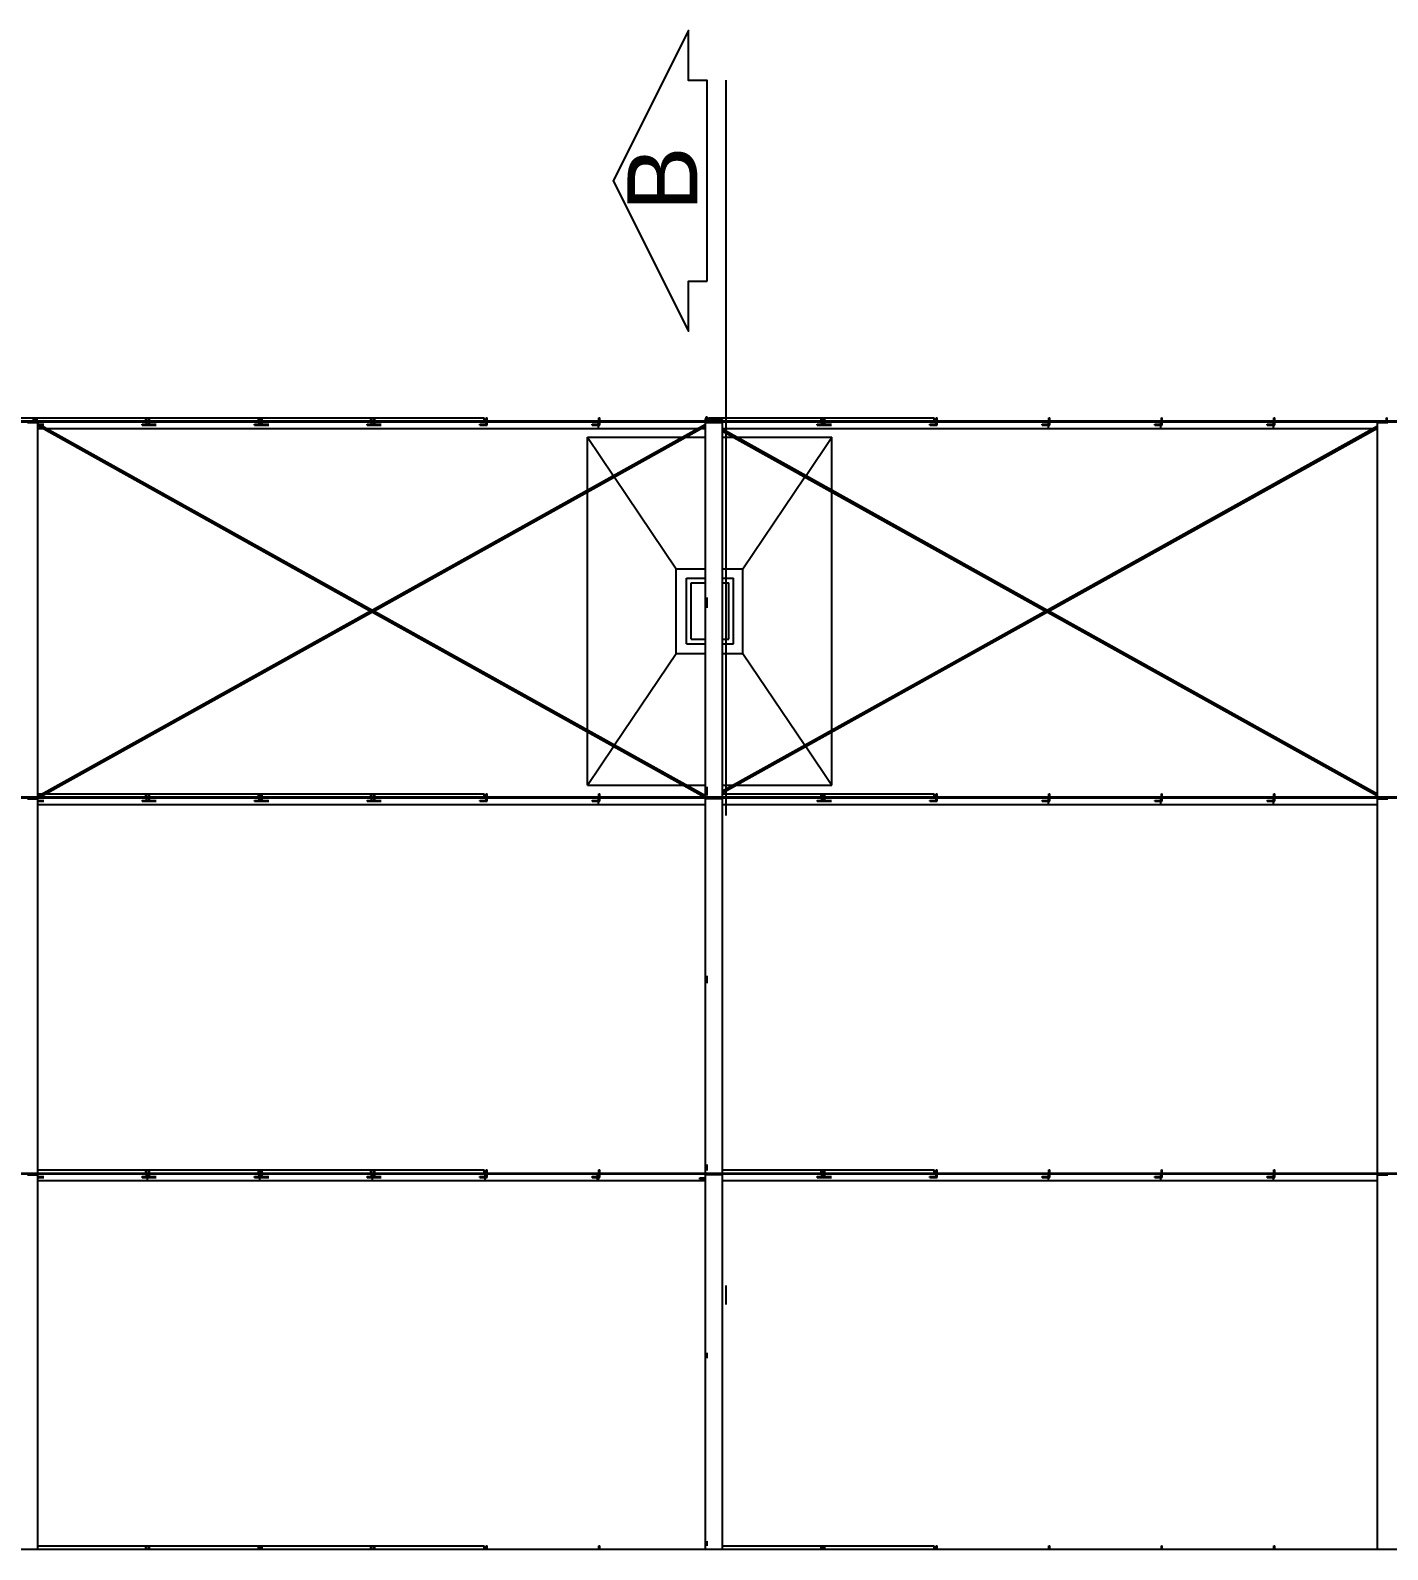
# Model space of a CAD drawing. Header units: inches. Extents: x -37 to 842, y -205 to 94.
# Drawn here: x 13.66 to 20.88, y -194.46 to -186.38 of the extents above; entities that cross this region are included whole.
import ezdxf

# ---------------------------------------------------------------- set-up
doc = ezdxf.new("R2010")
doc.units = ezdxf.units.IN
doc.header["$MEASUREMENT"] = 0
doc.linetypes.add('DIVIDE', pattern=[1.25, 0.5, -0.25, 0, -0.25, 0, -0.25])
for name, color, linetype in [('LCL-LINHACORTE', 171, 'DIVIDE'), ('LCL-TEXTO2', 171, 'Continuous'), ('Planta_coberta-VIS', 7, 'Continuous')]:
    doc.layers.add(name, color=color, linetype=linetype)
doc.styles.add('Arial', font='arial.ttf')

msp = doc.modelspace()

# ---------------------------------------------------------------- linework, layer by layer
at = {"layer": 'LCL-LINHACORTE', "ltscale": 10}
msp.add_line((17.3576, -203.2551), (17.3576, -186.6446), dxfattribs=at)
at = {"layer": 'LCL-LINHACORTE', "linetype": 'ByBlock'}
msp.add_lwpolyline([(17.2576, -187.7135), (17.2576, -186.6469), (17.1576, -186.6469), (17.1576, -186.3802), (16.7576, -187.1802), (17.1576, -187.9802), (17.1576, -187.7135), (17.2576, -187.7135)], dxfattribs=at)
at = {"layer": 'Planta_coberta-VIS'}
for p, q in [((10.0923, -188.4566), (13.6823, -188.4566)), ((10.0923, -188.4616), (13.6823, -188.4616)), ((13.0956, -188.4398), (13.6741, -188.4398)), ((13.642, -188.466), (13.697, -188.466)), ((13.6741, -188.4398), (13.6776, -188.4398)), ((13.6741, -188.4566), (13.6741, -188.4398)), ((13.6799, -188.4638), (13.6759, -188.466)), ((13.6799, -188.4638), (13.676, -188.466)), ((13.68, -188.4639), (13.6762, -188.466)), ((13.6801, -188.4641), (13.6766, -188.466)), ((13.6803, -188.4643), (13.6772, -188.466)), ((13.6776, -188.4398), (13.6889, -188.4398)), ((13.6776, -188.4566), (13.6776, -188.4398)), ((13.6776, -188.4651), (13.6776, -188.4616)), ((13.6805, -188.4646), (13.6779, -188.466)), ((13.6807, -188.4649), (13.6787, -188.466)), ((13.681, -188.4653), (13.6797, -188.466)), ((13.6799, -188.4638), (13.6799, -188.4638)), ((13.68, -188.4639), (13.6799, -188.4638)), ((13.6801, -188.4641), (13.68, -188.4639)), ((13.6803, -188.4643), (13.6801, -188.4641)), ((13.6805, -188.4646), (13.6803, -188.4643)), ((13.6807, -188.4649), (13.6805, -188.4646)), ((13.681, -188.4653), (13.6807, -188.4649)), ((13.6813, -188.4657), (13.6807, -188.466)), ((13.6813, -188.4657), (13.681, -188.4653)), ((13.6814, -188.466), (13.6813, -188.4657)), ((13.6823, -188.4616), (13.6823, -188.4566)), ((13.6823, -188.4616), (13.6823, -188.4566)), ((13.6823, -188.4566), (17.2723, -188.4566)), ((13.6823, -188.466), (13.6823, -188.4616)), ((13.6823, -188.466), (13.6823, -188.4616)), ((13.6823, -188.4616), (17.2723, -188.4616)), ((13.6833, -188.4657), (13.6831, -188.466)), ((13.6836, -188.4653), (13.6833, -188.4657)), ((13.6833, -188.4657), (13.6839, -188.466)), ((13.6838, -188.4649), (13.6836, -188.4653)), ((13.6836, -188.4653), (13.6849, -188.466)), ((13.6841, -188.4646), (13.6838, -188.4649)), ((13.6838, -188.4649), (13.6859, -188.466)), ((13.6843, -188.4643), (13.6841, -188.4646)), ((13.6841, -188.4646), (13.6867, -188.466)), ((13.6844, -188.4641), (13.6843, -188.4643)), ((13.6843, -188.4643), (13.6874, -188.466)), ((13.6846, -188.4639), (13.6844, -188.4641)), ((13.6844, -188.4641), (13.6879, -188.466)), ((13.6847, -188.4638), (13.6846, -188.4639)), ((13.6846, -188.4639), (13.6883, -188.466)), ((13.6847, -188.4638), (13.6847, -188.4638)), ((13.6847, -188.4638), (13.6886, -188.466)), ((13.6847, -188.4638), (13.6886, -188.466)), ((13.6889, -188.4566), (13.6889, -188.4398)), ((13.6889, -188.4398), (13.6939, -188.4398)), ((13.6889, -188.466), (13.6889, -188.4616)), ((13.6939, -188.4566), (13.6939, -188.4398)), ((13.6939, -188.4398), (14.2724, -188.4398)), ((13.6939, -188.466), (13.6939, -188.4616)), ((13.697, -190.4566), (13.697, -188.466)), ((13.697, -188.4707), (13.7044, -188.4748)), ((13.697, -188.4707), (13.7043, -188.4748)), ((13.697, -188.4708), (13.7041, -188.4748)), ((13.697, -188.4711), (13.7037, -188.4748)), ((13.697, -188.4714), (13.7031, -188.4748)), ((13.697, -188.4718), (13.7024, -188.4748)), ((13.697, -188.4722), (13.7016, -188.4748)), ((13.697, -188.4727), (13.7007, -188.4748)), ((13.697, -188.4733), (13.6996, -188.4748)), ((13.697, -188.4739), (13.6985, -188.4748)), ((13.697, -188.4746), (13.6973, -188.4748)), ((13.697, -188.4748), (13.7024, -188.4748)), ((13.697, -188.4798), (13.7024, -188.4798)), ((13.697, -188.48), (15.4698, -189.4677)), ((13.697, -188.4806), (15.469, -189.4678)), ((13.6976, -188.4798), (15.4708, -189.4676)), ((13.6987, -188.4798), (15.4718, -189.4676)), ((13.6999, -188.4798), (15.4729, -189.4675)), ((13.7012, -188.4798), (15.4741, -189.4675)), ((17.2481, -188.4806), (13.7012, -190.4566)), ((13.7024, -188.4748), (13.729, -188.4748)), ((13.7024, -188.4798), (13.7024, -188.4748)), ((13.7024, -188.4798), (13.729, -188.4798)), ((13.7025, -188.4798), (15.4753, -189.4675)), ((13.7038, -188.4798), (15.4766, -189.4675)), ((13.705, -188.4798), (17.2481, -190.4536)), ((13.7063, -188.4798), (15.4773, -189.4664)), ((13.7075, -188.4798), (15.4773, -189.4658)), ((13.7086, -188.4798), (15.4773, -189.4651)), ((13.7097, -188.4798), (15.4773, -189.4645)), ((13.7106, -188.4798), (15.4773, -189.464)), ((13.7114, -188.4798), (15.4773, -189.4636)), ((13.7121, -188.4798), (15.4773, -189.4632)), ((13.7127, -188.4798), (15.4773, -189.4629)), ((13.7131, -188.4798), (15.4773, -189.4626)), ((13.7133, -188.4798), (15.4773, -189.4625)), ((13.7134, -188.4798), (15.4773, -189.4625)), ((14.2522, -188.4798), (14.2522, -188.4748)), ((14.2522, -188.4748), (14.2806, -188.4748)), ((14.2522, -188.4798), (14.2806, -188.4798)), ((14.2724, -188.4398), (14.2759, -188.4398)), ((14.2724, -188.4566), (14.2724, -188.4398)), ((14.2759, -188.4398), (14.2872, -188.4398)), ((14.2759, -188.4566), (14.2759, -188.4398)), ((14.2759, -188.4748), (14.2759, -188.4616)), ((14.2806, -188.4748), (14.3007, -188.4748)), ((14.2806, -188.4798), (14.3007, -188.4798)), ((14.2872, -188.4566), (14.2872, -188.4398)), ((14.2872, -188.4398), (14.2922, -188.4398)), ((14.2872, -188.4748), (14.2872, -188.4616)), ((14.2922, -188.4566), (14.2922, -188.4398)), ((14.2922, -188.4398), (14.8707, -188.4398)), ((14.2922, -188.4748), (14.2922, -188.4616)), ((14.3007, -188.4748), (14.3273, -188.4748)), ((14.3007, -188.4798), (14.3007, -188.4748)), ((14.3007, -188.4798), (14.3273, -188.4798)), ((14.8506, -188.4798), (14.8506, -188.4748)), ((14.8506, -188.4748), (14.879, -188.4748)), ((14.8506, -188.4798), (14.879, -188.4798)), ((14.8707, -188.4398), (14.8743, -188.4398)), ((14.8707, -188.4566), (14.8707, -188.4398)), ((14.8743, -188.4398), (14.8856, -188.4398)), ((14.8743, -188.4566), (14.8743, -188.4398)), ((14.8743, -188.4748), (14.8743, -188.4616)), ((14.879, -188.4748), (14.8991, -188.4748)), ((14.879, -188.4798), (14.8991, -188.4798)), ((14.8856, -188.4566), (14.8856, -188.4398)), ((14.8856, -188.4398), (14.8906, -188.4398)), ((14.8856, -188.4748), (14.8856, -188.4616)), ((14.8906, -188.4566), (14.8906, -188.4398)), ((14.8906, -188.4398), (15.4691, -188.4398)), ((14.8906, -188.4748), (14.8906, -188.4616)), ((14.8991, -188.4748), (14.9256, -188.4748)), ((14.8991, -188.4798), (14.8991, -188.4748)), ((14.8991, -188.4798), (14.9256, -188.4798)), ((15.4489, -188.4798), (15.4489, -188.4748)), ((15.4489, -188.4748), (15.4773, -188.4748)), ((15.4489, -188.4798), (15.4773, -188.4798)), ((15.4691, -188.4398), (15.4726, -188.4398)), ((15.4691, -188.4566), (15.4691, -188.4398)), ((15.4726, -188.4398), (15.4839, -188.4398)), ((15.4726, -188.4566), (15.4726, -188.4398)), ((15.4726, -188.4748), (15.4726, -188.4616)), ((15.4773, -188.4748), (15.4974, -188.4748)), ((17.2481, -188.476), (15.4773, -189.4625)), ((17.2481, -188.476), (15.4773, -189.4625)), ((17.2481, -188.4761), (15.4773, -189.4626)), ((17.2481, -188.4764), (15.4773, -189.4629)), ((17.2481, -188.4767), (15.4773, -189.4632)), ((17.2481, -188.477), (15.4773, -189.4636)), ((17.2481, -188.4775), (15.4773, -189.464)), ((17.2481, -188.478), (15.4773, -189.4645)), ((17.2481, -188.4786), (15.4773, -189.4651)), ((17.2481, -188.4792), (15.4773, -189.4658)), ((15.4773, -188.4798), (15.4974, -188.4798)), ((17.2481, -188.4799), (15.4773, -189.4664)), ((15.4839, -188.4566), (15.4839, -188.4398)), ((15.4839, -188.4398), (15.4889, -188.4398)), ((15.4839, -188.4748), (15.4839, -188.4616)), ((15.4889, -188.4566), (15.4889, -188.4398)), ((15.4889, -188.4398), (16.0709, -188.4398)), ((15.4889, -188.4748), (15.4889, -188.4616)), ((15.4974, -188.4748), (15.524, -188.4748)), ((15.4974, -188.4798), (15.4974, -188.4748)), ((15.4974, -188.4798), (15.524, -188.4798)), ((16.0472, -188.4798), (16.0472, -188.4748)), ((16.0472, -188.4748), (16.0822, -188.4748)), ((16.0472, -188.4798), (16.0872, -188.4798)), ((16.0709, -188.4566), (16.0709, -188.4398)), ((16.0822, -188.4566), (16.0822, -188.4398)), ((16.0822, -188.4398), (16.0872, -188.4398)), ((16.0822, -188.4748), (16.0822, -188.4616)), ((16.0872, -188.4566), (16.0872, -188.4398)), ((16.0872, -188.4798), (16.0872, -188.4616)), ((16.6456, -188.4798), (16.6456, -188.4748)), ((16.6456, -188.4748), (16.6806, -188.4748)), ((16.6456, -188.4798), (16.6856, -188.4798)), ((16.6786, -188.4748), (16.6786, -188.4616)), ((16.6786, -188.4966), (16.6786, -188.4798)), ((16.6806, -188.4566), (16.6806, -188.4398)), ((16.6806, -188.4398), (16.6856, -188.4398)), ((16.6806, -188.4748), (16.6806, -188.4616)), ((16.6856, -188.4566), (16.6856, -188.4398)), ((16.6856, -188.4798), (16.6856, -188.4616)), ((17.2481, -188.4566), (17.2481, -188.444)), ((17.2481, -188.444), (17.3381, -188.444)), ((17.2481, -188.4646), (17.2481, -188.4616)), ((17.2481, -190.4566), (17.2481, -188.4646)), ((17.2481, -188.4646), (17.3381, -188.4646)), ((17.2518, -188.4355), (17.2578, -188.4355)), ((17.2518, -188.444), (17.2518, -188.4355)), ((17.2541, -188.45), (17.3381, -188.45)), ((17.2541, -188.4566), (17.2541, -188.45)), ((17.2541, -188.4646), (17.2541, -188.4616)), ((17.2578, -188.444), (17.2578, -188.4355)), ((17.2578, -188.4566), (17.2578, -188.45)), ((17.2641, -188.4398), (17.2676, -188.4398)), ((17.2641, -188.444), (17.2641, -188.4398)), ((17.2641, -188.4566), (17.2641, -188.45)), ((17.2676, -188.4398), (17.8624, -188.4398)), ((17.2676, -188.444), (17.2676, -188.4398)), ((17.2676, -188.4566), (17.2676, -188.45)), ((17.2676, -188.4646), (17.2676, -188.4616)), ((17.2699, -188.4638), (17.2685, -188.4646)), ((17.2699, -188.4638), (17.2685, -188.4646)), ((17.27, -188.4639), (17.2688, -188.4646)), ((17.2701, -188.4641), (17.2692, -188.4646)), ((17.2703, -188.4643), (17.2697, -188.4646)), ((17.2699, -188.4638), (17.2699, -188.4638)), ((17.27, -188.4639), (17.2699, -188.4638)), ((17.2701, -188.4641), (17.27, -188.4639)), ((17.2703, -188.4643), (17.2701, -188.4641)), ((17.2705, -188.4646), (17.2703, -188.4643)), ((17.2705, -188.4646), (17.2704, -188.4646)), ((17.2705, -188.4646), (17.2705, -188.4646)), ((17.2723, -188.4616), (17.2723, -188.4566)), ((17.2723, -188.4566), (28.0423, -188.4566)), ((17.2723, -188.4616), (17.2723, -188.4566)), ((17.2723, -188.4646), (17.2723, -188.4616)), ((17.2723, -188.4616), (28.0423, -188.4616)), ((17.2723, -188.4646), (17.2723, -188.4616)), ((17.2741, -188.4646), (17.274, -188.4646)), ((17.2743, -188.4643), (17.2741, -188.4646)), ((17.2741, -188.4646), (17.2742, -188.4646)), ((17.2744, -188.4641), (17.2743, -188.4643)), ((17.2743, -188.4643), (17.2748, -188.4646)), ((17.2746, -188.4639), (17.2744, -188.4641)), ((17.2744, -188.4641), (17.2754, -188.4646)), ((17.2747, -188.4638), (17.2746, -188.4639)), ((17.2746, -188.4639), (17.2758, -188.4646)), ((17.2747, -188.4638), (17.2747, -188.4638)), ((17.2747, -188.4638), (17.2761, -188.4646)), ((17.2747, -188.4638), (17.276, -188.4646)), ((17.277, -188.4646), (17.277, -188.4616)), ((17.3381, -188.45), (17.3381, -188.444)), ((17.3381, -190.4566), (17.3381, -188.4646)), ((17.8422, -188.4798), (17.8422, -188.4748)), ((17.8422, -188.4748), (17.8706, -188.4748)), ((17.8422, -188.4798), (17.8706, -188.4798)), ((17.8624, -188.4398), (17.8659, -188.4398)), ((17.8624, -188.4566), (17.8624, -188.4398)), ((17.8659, -188.4398), (17.8772, -188.4398)), ((17.8659, -188.4566), (17.8659, -188.4398)), ((17.8659, -188.4748), (17.8659, -188.4616)), ((17.8706, -188.4748), (17.8907, -188.4748)), ((17.8706, -188.4798), (17.8907, -188.4798)), ((17.8772, -188.4566), (17.8772, -188.4398)), ((17.8772, -188.4398), (17.8822, -188.4398)), ((17.8772, -188.4748), (17.8772, -188.4616)), ((17.8822, -188.4566), (17.8822, -188.4398)), ((17.8822, -188.4398), (18.4643, -188.4398)), ((17.8822, -188.4748), (17.8822, -188.4616)), ((17.8907, -188.4748), (17.9173, -188.4748)), ((17.8907, -188.4798), (17.8907, -188.4748)), ((17.8907, -188.4798), (17.9173, -188.4798)), ((18.4406, -188.4798), (18.4406, -188.4748)), ((18.4406, -188.4748), (18.4756, -188.4748)), ((18.4406, -188.4798), (18.4806, -188.4798)), ((18.4643, -188.4566), (18.4643, -188.4398)), ((18.4756, -188.4566), (18.4756, -188.4398)), ((18.4756, -188.4398), (18.4806, -188.4398)), ((18.4756, -188.4748), (18.4756, -188.4616)), ((18.4806, -188.4566), (18.4806, -188.4398)), ((18.4806, -188.4798), (18.4806, -188.4616)), ((19.0389, -188.4798), (19.0389, -188.4748)), ((19.0389, -188.4748), (19.0739, -188.4748)), ((19.0389, -188.4798), (19.0789, -188.4798)), ((19.072, -188.4748), (19.072, -188.4616)), ((19.072, -188.4966), (19.072, -188.4798)), ((19.0739, -188.4566), (19.0739, -188.4398)), ((19.0739, -188.4398), (19.0789, -188.4398)), ((19.0739, -188.4748), (19.0739, -188.4616)), ((19.0789, -188.4566), (19.0789, -188.4398)), ((19.0789, -188.4798), (19.0789, -188.4616)), ((19.6372, -188.4798), (19.6372, -188.4748)), ((19.6372, -188.4748), (19.6722, -188.4748)), ((19.6372, -188.4798), (19.6772, -188.4798)), ((19.6703, -188.4748), (19.6703, -188.4616)), ((19.6703, -188.4966), (19.6703, -188.4798)), ((19.6722, -188.4566), (19.6722, -188.4398)), ((19.6722, -188.4398), (19.6772, -188.4398)), ((19.6722, -188.4748), (19.6722, -188.4616)), ((19.6772, -188.4566), (19.6772, -188.4398)), ((19.6772, -188.4798), (19.6772, -188.4616)), ((20.2356, -188.4798), (20.2356, -188.4748)), ((20.2356, -188.4748), (20.2706, -188.4748)), ((20.2356, -188.4798), (20.2756, -188.4798)), ((20.2686, -188.4748), (20.2686, -188.4616)), ((20.2686, -188.4966), (20.2686, -188.4798)), ((20.2706, -188.4566), (20.2706, -188.4398)), ((20.2706, -188.4398), (20.2756, -188.4398)), ((20.2706, -188.4748), (20.2706, -188.4616)), ((20.2756, -188.4566), (20.2756, -188.4398)), ((20.2756, -188.4798), (20.2756, -188.4616)), ((20.822, -190.4566), (20.822, -188.466)), ((20.822, -188.466), (20.877, -188.466)), ((20.8599, -188.4638), (20.8559, -188.466)), ((20.8599, -188.4638), (20.856, -188.466)), ((20.86, -188.4639), (20.8562, -188.466)), ((20.8601, -188.4641), (20.8566, -188.466)), ((20.8603, -188.4643), (20.8572, -188.466)), ((20.8605, -188.4646), (20.8579, -188.466)), ((20.8607, -188.4649), (20.8587, -188.466)), ((20.861, -188.4653), (20.8597, -188.466)), ((20.8599, -188.4638), (20.8599, -188.4638)), ((20.86, -188.4639), (20.8599, -188.4638)), ((20.8601, -188.4641), (20.86, -188.4639)), ((20.8603, -188.4643), (20.8601, -188.4641)), ((20.8605, -188.4646), (20.8603, -188.4643)), ((20.8607, -188.4649), (20.8605, -188.4646)), ((20.861, -188.4653), (20.8607, -188.4649)), ((20.8613, -188.4657), (20.8607, -188.466)), ((20.8613, -188.4657), (20.861, -188.4653)), ((20.8614, -188.466), (20.8613, -188.4657)), ((20.8633, -188.4657), (20.8631, -188.466)), ((20.8636, -188.4653), (20.8633, -188.4657)), ((20.8633, -188.4657), (20.8639, -188.466)), ((20.8638, -188.4649), (20.8636, -188.4653)), ((20.8636, -188.4653), (20.8649, -188.466)), ((20.8641, -188.4646), (20.8638, -188.4649)), ((20.8638, -188.4649), (20.8659, -188.466)), ((20.8643, -188.4643), (20.8641, -188.4646)), ((20.8641, -188.4646), (20.8667, -188.466)), ((20.8644, -188.4641), (20.8643, -188.4643)), ((20.8643, -188.4643), (20.8674, -188.466)), ((20.8646, -188.4639), (20.8644, -188.4641)), ((20.8644, -188.4641), (20.8679, -188.466)), ((20.8647, -188.4638), (20.8646, -188.4639)), ((20.8646, -188.4639), (20.8683, -188.466)), ((20.8647, -188.4638), (20.8647, -188.4638)), ((20.8647, -188.4638), (20.8686, -188.466)), ((20.8647, -188.4638), (20.8686, -188.466)), ((20.867, -188.4651), (20.867, -188.4616)), ((20.8689, -188.4566), (20.8689, -188.4398)), ((20.8689, -188.4398), (20.8739, -188.4398)), ((20.8689, -188.466), (20.8689, -188.4616)), ((20.8739, -188.4566), (20.8739, -188.4398)), ((20.8739, -188.466), (20.8739, -188.4616)), ((13.697, -188.481), (15.4683, -189.4678)), ((13.697, -188.4814), (15.4678, -189.4679)), ((13.697, -188.4817), (15.4674, -189.468)), ((13.697, -188.4819), (15.4672, -189.4681)), ((13.697, -188.4821), (15.467, -189.4682)), ((13.697, -188.4821), (15.4671, -189.4682)), ((13.697, -188.4966), (13.723, -188.4966)), ((13.7435, -188.4966), (16.6767, -188.4966)), ((17.2481, -188.4813), (15.4779, -189.4675)), ((17.2481, -188.482), (15.4792, -189.4675)), ((17.2481, -188.4827), (15.4805, -189.4675)), ((17.2481, -188.4834), (15.4817, -189.4675)), ((17.2481, -188.4841), (15.4828, -189.4676)), ((17.2481, -188.4847), (15.4838, -189.4676)), ((17.2481, -188.4853), (15.4847, -189.4677)), ((17.2481, -188.4858), (15.4856, -189.4678)), ((17.2481, -188.4863), (15.4862, -189.4678)), ((17.2481, -188.4867), (15.4868, -189.4679)), ((17.2481, -188.487), (15.4872, -189.468)), ((17.2481, -188.4872), (15.4874, -189.4681)), ((17.2481, -188.4874), (15.4875, -189.4682)), ((17.2481, -188.4874), (15.4876, -189.4682)), ((16.6201, -188.8258), (16.6201, -188.5432)), ((16.6201, -188.5432), (16.7588, -188.7485)), ((16.6201, -188.5432), (17.1274, -188.5432)), ((16.6201, -188.8258), (16.6201, -188.5432)), ((16.6201, -188.5432), (17.1274, -188.5432)), ((16.6767, -188.4966), (16.6786, -188.4966)), ((16.6786, -188.4966), (16.6806, -188.4966)), ((16.6806, -188.4966), (17.211, -188.4966)), ((17.1479, -188.5432), (17.2481, -188.5432)), ((17.1479, -188.5432), (17.2481, -188.5432)), ((17.2316, -188.4966), (17.2481, -188.4966)), ((20.822, -188.4896), (17.3381, -190.4305)), ((17.3381, -188.4966), (19.07, -188.4966)), ((17.3381, -188.4991), (19.0673, -189.4625)), ((17.3381, -188.4992), (19.0673, -189.4625)), ((17.3381, -188.4993), (19.0673, -189.4626)), ((17.3381, -188.4995), (19.0673, -189.4629)), ((17.3381, -188.4998), (19.0673, -189.4632)), ((17.3381, -188.5002), (19.0673, -189.4636)), ((17.3381, -188.5007), (19.0673, -189.464)), ((17.3381, -188.5012), (19.0673, -189.4645)), ((17.3381, -188.5018), (19.0673, -189.4651)), ((17.3381, -188.5024), (19.0673, -189.4658)), ((17.3381, -188.5031), (19.0673, -189.4664)), ((17.3381, -188.5038), (20.822, -190.4447)), ((17.3381, -188.5045), (19.0666, -189.4675)), ((17.3381, -188.5052), (19.0653, -189.4675)), ((17.3381, -188.5059), (19.0641, -189.4675)), ((17.3381, -188.5066), (19.0629, -189.4675)), ((17.3381, -188.5073), (19.0618, -189.4676)), ((17.3381, -188.5079), (19.0608, -189.4676)), ((17.3381, -188.5085), (19.0598, -189.4677)), ((17.3381, -188.509), (19.059, -189.4678)), ((17.3381, -188.5095), (19.0583, -189.4678)), ((17.3381, -188.5099), (19.0578, -189.4679)), ((17.3381, -188.5102), (19.0574, -189.468)), ((17.3381, -188.5104), (19.0572, -189.4681)), ((17.3381, -188.5105), (19.0571, -189.4682)), ((17.3381, -188.5106), (19.057, -189.4682)), ((17.3381, -188.5432), (17.3966, -188.5432)), ((17.3381, -188.5432), (17.3966, -188.5432)), ((17.4172, -188.5432), (17.9201, -188.5432)), ((17.4172, -188.5432), (17.9201, -188.5432)), ((17.7826, -188.7468), (17.9201, -188.5432)), ((17.9201, -188.8234), (17.9201, -188.5432)), ((17.9201, -188.8234), (17.9201, -188.5432)), ((20.822, -188.4849), (19.0673, -189.4625)), ((20.822, -188.485), (19.0673, -189.4625)), ((20.822, -188.4851), (19.0673, -189.4626)), ((20.822, -188.4853), (19.0673, -189.4629)), ((20.822, -188.4856), (19.0673, -189.4632)), ((20.822, -188.486), (19.0673, -189.4636)), ((20.822, -188.4865), (19.0673, -189.464)), ((20.822, -188.487), (19.0673, -189.4645)), ((20.822, -188.4876), (19.0673, -189.4651)), ((20.822, -188.4882), (19.0673, -189.4658)), ((20.822, -188.4889), (19.0673, -189.4664)), ((20.822, -188.4903), (19.0679, -189.4675)), ((20.822, -188.491), (19.0692, -189.4675)), ((19.07, -188.4966), (19.072, -188.4966)), ((20.822, -188.4917), (19.0705, -189.4675)), ((20.822, -188.4924), (19.0717, -189.4675)), ((19.072, -188.4966), (19.0739, -188.4966)), ((20.822, -188.4931), (19.0728, -189.4676)), ((20.822, -188.4937), (19.0738, -189.4676)), ((19.0739, -188.4966), (19.6684, -188.4966)), ((20.822, -188.4943), (19.0747, -189.4677)), ((20.822, -188.4948), (19.0756, -189.4678)), ((20.822, -188.4953), (19.0762, -189.4678)), ((20.822, -188.4957), (19.0768, -189.4679)), ((20.822, -188.496), (19.0772, -189.468)), ((20.822, -188.4962), (19.0774, -189.4681)), ((20.822, -188.4963), (19.0775, -189.4682)), ((20.822, -188.4964), (19.0776, -189.4682)), ((19.6684, -188.4966), (19.6703, -188.4966)), ((19.6703, -188.4966), (19.6722, -188.4966)), ((19.6722, -188.4966), (20.2667, -188.4966)), ((20.2667, -188.4966), (20.2686, -188.4966)), ((20.2686, -188.4966), (20.2706, -188.4966)), ((20.2706, -188.4966), (20.801, -188.4966)), ((20.8216, -188.4966), (20.822, -188.4966)), ((16.7644, -188.7568), (17.0929, -189.2432)), ((17.4473, -189.2432), (17.777, -188.7551)), ((16.6201, -190.0991), (16.6201, -188.8372)), ((16.6201, -190.0991), (16.6201, -188.8372)), ((17.9201, -190.1016), (17.9201, -188.8348)), ((17.9201, -190.1016), (17.9201, -188.8348)), ((17.0929, -189.6932), (17.0929, -189.2432)), ((17.0929, -189.2432), (17.2481, -189.2432)), ((17.3381, -189.2432), (17.4473, -189.2432)), ((17.4473, -189.6932), (17.4473, -189.2432)), ((17.1473, -189.6432), (17.1473, -189.2932)), ((17.1473, -189.2932), (17.2481, -189.2932)), ((17.1723, -189.6182), (17.1723, -189.3182)), ((17.1723, -189.3182), (17.2481, -189.3182)), ((17.3381, -189.2932), (17.3973, -189.2932)), ((17.3381, -189.3182), (17.3723, -189.3182)), ((17.3723, -189.6182), (17.3723, -189.3182)), ((17.3973, -189.6432), (17.3973, -189.2932)), ((17.2518, -189.4355), (17.2518, -189.3954)), ((17.2518, -189.4355), (17.2578, -189.4355)), ((17.2518, -189.4517), (17.2518, -189.4355)), ((17.2578, -189.4355), (17.2578, -189.3954)), ((17.2578, -189.4517), (17.2578, -189.4355)), ((15.4708, -189.4676), (13.697, -190.4558)), ((15.4719, -189.4676), (13.697, -190.4564)), ((15.4699, -189.4677), (13.697, -190.4554)), ((15.4684, -189.4678), (13.697, -190.4547)), ((15.4691, -189.4678), (13.697, -190.455)), ((15.4678, -189.4679), (13.697, -190.4545)), ((15.4674, -189.468), (13.697, -190.4543)), ((15.4672, -189.4681), (13.697, -190.4543)), ((15.473, -189.4675), (13.6976, -190.4566)), ((15.4742, -189.4675), (13.6987, -190.4566)), ((15.4754, -189.4675), (13.6999, -190.4566)), ((15.4773, -189.4678), (13.7025, -190.4566)), ((15.4773, -189.4686), (13.7038, -190.4566)), ((15.4773, -189.4693), (13.705, -190.4566)), ((15.4773, -189.47), (13.7063, -190.4566)), ((15.4773, -189.4706), (13.7075, -190.4566)), ((15.4773, -189.4713), (13.7086, -190.4566)), ((15.4773, -189.4718), (13.7097, -190.4566)), ((15.4773, -189.4724), (13.7106, -190.4566)), ((15.4773, -189.4728), (13.7114, -190.4566)), ((15.4773, -189.4732), (13.7121, -190.4566)), ((15.4773, -189.4735), (13.7127, -190.4566)), ((15.4773, -189.4737), (13.7131, -190.4566)), ((15.4773, -189.4739), (13.7133, -190.4566)), ((15.4773, -189.4739), (13.7134, -190.4566)), ((15.4773, -189.4678), (17.2481, -190.4544)), ((15.4773, -189.4686), (17.2481, -190.4551)), ((15.4773, -189.4693), (17.2481, -190.4558)), ((15.4773, -189.47), (17.2481, -190.4565)), ((15.4773, -189.4706), (17.2471, -190.4566)), ((15.4773, -189.4713), (17.246, -190.4566)), ((15.4773, -189.4718), (17.2449, -190.4566)), ((15.4773, -189.4724), (17.244, -190.4566)), ((15.4773, -189.4728), (17.2432, -190.4566)), ((15.4773, -189.4732), (17.2425, -190.4566)), ((15.4773, -189.4735), (17.2419, -190.4566)), ((15.4773, -189.4737), (17.2415, -190.4566)), ((15.4773, -189.4739), (17.2412, -190.4566)), ((15.4773, -189.4739), (17.2413, -190.4566)), ((15.4791, -189.4675), (17.2481, -190.4529)), ((15.4804, -189.4675), (17.2481, -190.4523)), ((15.4816, -189.4675), (17.2481, -190.4516)), ((15.4827, -189.4676), (17.2481, -190.4511)), ((15.4837, -189.4676), (17.2481, -190.4505)), ((15.4847, -189.4677), (17.2481, -190.4501)), ((15.4855, -189.4678), (17.2481, -190.4497)), ((15.4862, -189.4678), (17.2481, -190.4494)), ((15.4867, -189.4679), (17.2481, -190.4492)), ((15.4871, -189.468), (17.2481, -190.449)), ((15.4874, -189.4681), (17.2481, -190.449)), ((19.063, -189.4675), (17.3381, -190.4285)), ((19.0642, -189.4675), (17.3381, -190.4291)), ((19.0654, -189.4675), (17.3381, -190.4298)), ((19.0608, -189.4676), (17.3381, -190.4274)), ((19.0619, -189.4676), (17.3381, -190.4279)), ((19.0599, -189.4677), (17.3381, -190.4269)), ((19.0584, -189.4678), (17.3381, -190.4262)), ((19.0591, -189.4678), (17.3381, -190.4265)), ((19.0673, -189.4678), (17.3381, -190.4312)), ((19.0578, -189.4679), (17.3381, -190.426)), ((19.0574, -189.468), (17.3381, -190.4259)), ((19.0572, -189.4681), (17.3381, -190.4258)), ((19.0673, -189.4686), (17.3381, -190.4319)), ((19.0673, -189.4693), (17.3381, -190.4326)), ((19.0673, -189.47), (17.3381, -190.4333)), ((19.0673, -189.4706), (17.3381, -190.434)), ((19.0673, -189.4713), (17.3381, -190.4346)), ((19.0673, -189.4718), (17.3381, -190.4352)), ((19.0673, -189.4724), (17.3381, -190.4357)), ((19.0673, -189.4728), (17.3381, -190.4362)), ((19.0673, -189.4732), (17.3381, -190.4366)), ((19.0673, -189.4735), (17.3381, -190.4369)), ((19.0673, -189.4737), (17.3381, -190.4371)), ((19.0673, -189.4739), (17.3381, -190.4373)), ((19.0673, -189.4739), (17.3381, -190.4372)), ((19.0673, -189.4678), (20.822, -190.4454)), ((19.0673, -189.4686), (20.822, -190.4461)), ((19.0673, -189.4693), (20.822, -190.4468)), ((19.0673, -189.47), (20.822, -190.4475)), ((19.0673, -189.4706), (20.822, -190.4482)), ((19.0673, -189.4713), (20.822, -190.4488)), ((19.0673, -189.4718), (20.822, -190.4494)), ((19.0673, -189.4724), (20.822, -190.4499)), ((19.0673, -189.4728), (20.822, -190.4504)), ((19.0673, -189.4732), (20.822, -190.4508)), ((19.0673, -189.4735), (20.822, -190.4511)), ((19.0673, -189.4737), (20.822, -190.4513)), ((19.0673, -189.4739), (20.822, -190.4515)), ((19.0673, -189.4739), (20.822, -190.4514)), ((19.0691, -189.4675), (20.822, -190.444)), ((19.0704, -189.4675), (20.822, -190.4433)), ((19.0716, -189.4675), (20.822, -190.4427)), ((19.0727, -189.4676), (20.822, -190.4421)), ((19.0737, -189.4676), (20.822, -190.4416)), ((19.0747, -189.4677), (20.822, -190.4411)), ((19.0755, -189.4678), (20.822, -190.4407)), ((19.0762, -189.4678), (20.822, -190.4404)), ((19.0767, -189.4679), (20.822, -190.4402)), ((19.0771, -189.468), (20.822, -190.4401)), ((19.0774, -189.4681), (20.822, -190.44)), ((17.1473, -189.6432), (17.2481, -189.6432)), ((17.1723, -189.6182), (17.2481, -189.6182)), ((17.3381, -189.6182), (17.3723, -189.6182)), ((17.3381, -189.6432), (17.3973, -189.6432)), ((16.7644, -190.1795), (17.0929, -189.6932)), ((17.0929, -189.6932), (17.2481, -189.6932)), ((17.3381, -189.6932), (17.4473, -189.6932)), ((17.4473, -189.6932), (17.777, -190.1813)), ((16.6201, -190.3932), (16.6201, -190.1106)), ((16.6201, -190.3932), (16.6201, -190.1106)), ((17.9201, -190.3932), (17.9201, -190.113)), ((17.9201, -190.3932), (17.9201, -190.113)), ((16.6201, -190.3932), (16.7588, -190.1879)), ((17.7826, -190.1896), (17.9201, -190.3932)), ((16.6201, -190.3932), (17.1274, -190.3932)), ((16.6201, -190.3932), (17.1274, -190.3932)), ((17.1479, -190.3932), (17.2481, -190.3932)), ((17.1479, -190.3932), (17.2481, -190.3932)), ((17.2518, -190.4317), (17.2518, -190.4031)), ((17.2578, -190.4317), (17.2578, -190.4031)), ((17.3381, -190.3932), (17.3966, -190.3932)), ((17.3381, -190.3932), (17.3966, -190.3932)), ((17.4172, -190.3932), (17.9201, -190.3932)), ((17.4172, -190.3932), (17.9201, -190.3932)), ((10.0923, -190.4566), (13.6823, -190.4566)), ((10.0923, -190.4616), (13.6823, -190.4616)), ((13.642, -190.466), (13.697, -190.466)), ((13.642, -190.466), (13.697, -190.466)), ((13.6823, -190.4616), (13.6823, -190.4566)), ((13.6823, -190.4616), (13.6823, -190.4566)), ((13.6823, -190.4566), (17.2723, -190.4566)), ((13.6823, -190.4616), (17.2723, -190.4616)), ((13.697, -190.4398), (13.723, -190.4398)), ((13.697, -190.466), (13.697, -190.4616)), ((13.7044, -190.4616), (13.697, -190.4657)), ((13.6973, -190.4616), (13.697, -190.4618)), ((13.6985, -190.4616), (13.697, -190.4624)), ((13.6996, -190.4616), (13.697, -190.4631)), ((13.7007, -190.4616), (13.697, -190.4637)), ((13.7016, -190.4616), (13.697, -190.4642)), ((13.7024, -190.4616), (13.697, -190.4646)), ((13.7031, -190.4616), (13.697, -190.465)), ((13.7037, -190.4616), (13.697, -190.4653)), ((13.7041, -190.4616), (13.697, -190.4655)), ((13.7043, -190.4616), (13.697, -190.4657)), ((13.697, -192.4566), (13.697, -190.466)), ((13.697, -190.4748), (13.7024, -190.4748)), ((13.697, -190.4798), (13.7024, -190.4798)), ((13.697, -190.4966), (16.6767, -190.4966)), ((13.7024, -190.4748), (13.729, -190.4748)), ((13.7024, -190.4798), (13.7024, -190.4748)), ((13.7024, -190.4798), (13.729, -190.4798)), ((13.7435, -190.4398), (14.2724, -190.4398)), ((14.2522, -190.4798), (14.2522, -190.4748)), ((14.2522, -190.4748), (14.2806, -190.4748)), ((14.2522, -190.4798), (14.2806, -190.4798)), ((14.2724, -190.4398), (14.2759, -190.4398)), ((14.2724, -190.4566), (14.2724, -190.4398)), ((14.2759, -190.4398), (14.2872, -190.4398)), ((14.2759, -190.4566), (14.2759, -190.4398)), ((14.2759, -190.4748), (14.2759, -190.4616)), ((14.2806, -190.4748), (14.3007, -190.4748)), ((14.2806, -190.4798), (14.3007, -190.4798)), ((14.2872, -190.4566), (14.2872, -190.4398)), ((14.2872, -190.4398), (14.2922, -190.4398)), ((14.2872, -190.4748), (14.2872, -190.4616)), ((14.2922, -190.4398), (14.8707, -190.4398)), ((14.2922, -190.4566), (14.2922, -190.4398)), ((14.2922, -190.4748), (14.2922, -190.4616)), ((14.3007, -190.4748), (14.3273, -190.4748)), ((14.3007, -190.4798), (14.3007, -190.4748)), ((14.3007, -190.4798), (14.3273, -190.4798)), ((14.8506, -190.4798), (14.8506, -190.4748)), ((14.8506, -190.4748), (14.879, -190.4748)), ((14.8506, -190.4798), (14.879, -190.4798)), ((14.8707, -190.4398), (14.8743, -190.4398)), ((14.8707, -190.4566), (14.8707, -190.4398)), ((14.8743, -190.4398), (14.8856, -190.4398)), ((14.8743, -190.4566), (14.8743, -190.4398)), ((14.8743, -190.4748), (14.8743, -190.4616)), ((14.879, -190.4748), (14.8991, -190.4748)), ((14.879, -190.4798), (14.8991, -190.4798)), ((14.8856, -190.4566), (14.8856, -190.4398)), ((14.8856, -190.4398), (14.8906, -190.4398)), ((14.8856, -190.4748), (14.8856, -190.4616)), ((14.8906, -190.4398), (15.4691, -190.4398)), ((14.8906, -190.4566), (14.8906, -190.4398)), ((14.8906, -190.4748), (14.8906, -190.4616)), ((14.8991, -190.4748), (14.9256, -190.4748)), ((14.8991, -190.4798), (14.8991, -190.4748)), ((14.8991, -190.4798), (14.9256, -190.4798)), ((15.4489, -190.4798), (15.4489, -190.4748)), ((15.4489, -190.4748), (15.4773, -190.4748)), ((15.4489, -190.4798), (15.4773, -190.4798)), ((15.4691, -190.4398), (15.4726, -190.4398)), ((15.4691, -190.4566), (15.4691, -190.4398)), ((15.4726, -190.4398), (15.4839, -190.4398)), ((15.4726, -190.4566), (15.4726, -190.4398)), ((15.4726, -190.4748), (15.4726, -190.4616)), ((15.4773, -190.4748), (15.4974, -190.4748)), ((15.4773, -190.4798), (15.4974, -190.4798)), ((15.4839, -190.4566), (15.4839, -190.4398)), ((15.4839, -190.4398), (15.4889, -190.4398)), ((15.4839, -190.4748), (15.4839, -190.4616)), ((15.4889, -190.4398), (16.0709, -190.4398)), ((15.4889, -190.4566), (15.4889, -190.4398)), ((15.4889, -190.4748), (15.4889, -190.4616)), ((15.4974, -190.4748), (15.524, -190.4748)), ((15.4974, -190.4798), (15.4974, -190.4748)), ((15.4974, -190.4798), (15.524, -190.4798)), ((16.0472, -190.4798), (16.0472, -190.4748)), ((16.0472, -190.4748), (16.0822, -190.4748)), ((16.0472, -190.4798), (16.0872, -190.4798)), ((16.0709, -190.4566), (16.0709, -190.4398)), ((16.0822, -190.4566), (16.0822, -190.4398)), ((16.0822, -190.4398), (16.0872, -190.4398)), ((16.0822, -190.4748), (16.0822, -190.4616)), ((16.0872, -190.4566), (16.0872, -190.4398)), ((16.0872, -190.4798), (16.0872, -190.4616)), ((16.6456, -190.4798), (16.6456, -190.4748)), ((16.6456, -190.4748), (16.6806, -190.4748)), ((16.6456, -190.4798), (16.6856, -190.4798)), ((16.6767, -190.4966), (16.6786, -190.4966)), ((16.6786, -190.4748), (16.6786, -190.4616)), ((16.6786, -190.4966), (16.6786, -190.4798)), ((16.6786, -190.4966), (16.6806, -190.4966)), ((16.6806, -190.4566), (16.6806, -190.4398)), ((16.6806, -190.4398), (16.6856, -190.4398)), ((16.6806, -190.4748), (16.6806, -190.4616)), ((16.6806, -190.4966), (17.2481, -190.4966)), ((16.6856, -190.4566), (16.6856, -190.4398)), ((16.6856, -190.4798), (16.6856, -190.4616)), ((17.2481, -190.4646), (17.2481, -190.4616)), ((17.2481, -190.4646), (17.3381, -190.4646)), ((17.2481, -192.4566), (17.2481, -190.4646)), ((17.2481, -190.4646), (17.3381, -190.4646)), ((17.2518, -190.4317), (17.2578, -190.4317)), ((17.2518, -190.4488), (17.2518, -190.4317)), ((17.2578, -190.4488), (17.2578, -190.4317)), ((17.2723, -190.4616), (17.2723, -190.4566)), ((17.2723, -190.4566), (28.0423, -190.4566)), ((17.2723, -190.4616), (17.2723, -190.4566)), ((17.2723, -190.4616), (28.0423, -190.4616)), ((17.3381, -190.4398), (17.8624, -190.4398)), ((17.3381, -190.4646), (17.3381, -190.4616)), ((17.3381, -192.4566), (17.3381, -190.4646)), ((17.3381, -190.4966), (19.07, -190.4966)), ((17.8422, -190.4798), (17.8422, -190.4748)), ((17.8422, -190.4748), (17.8706, -190.4748)), ((17.8422, -190.4798), (17.8706, -190.4798)), ((17.8624, -190.4398), (17.8659, -190.4398)), ((17.8624, -190.4566), (17.8624, -190.4398)), ((17.8659, -190.4398), (17.8772, -190.4398)), ((17.8659, -190.4566), (17.8659, -190.4398)), ((17.8659, -190.4748), (17.8659, -190.4616)), ((17.8706, -190.4748), (17.8907, -190.4748)), ((17.8706, -190.4798), (17.8907, -190.4798)), ((17.8772, -190.4566), (17.8772, -190.4398)), ((17.8772, -190.4398), (17.8822, -190.4398)), ((17.8772, -190.4748), (17.8772, -190.4616)), ((17.8822, -190.4398), (18.4643, -190.4398)), ((17.8822, -190.4566), (17.8822, -190.4398)), ((17.8822, -190.4748), (17.8822, -190.4616)), ((17.8907, -190.4748), (17.9173, -190.4748)), ((17.8907, -190.4798), (17.8907, -190.4748)), ((17.8907, -190.4798), (17.9173, -190.4798)), ((18.4406, -190.4798), (18.4406, -190.4748)), ((18.4406, -190.4748), (18.4756, -190.4748)), ((18.4406, -190.4798), (18.4806, -190.4798)), ((18.4643, -190.4566), (18.4643, -190.4398)), ((18.4756, -190.4566), (18.4756, -190.4398)), ((18.4756, -190.4398), (18.4806, -190.4398)), ((18.4756, -190.4748), (18.4756, -190.4616)), ((18.4806, -190.4566), (18.4806, -190.4398)), ((18.4806, -190.4798), (18.4806, -190.4616)), ((19.0389, -190.4798), (19.0389, -190.4748)), ((19.0389, -190.4748), (19.0739, -190.4748)), ((19.0389, -190.4798), (19.0789, -190.4798)), ((19.07, -190.4966), (19.072, -190.4966)), ((19.072, -190.4748), (19.072, -190.4616)), ((19.072, -190.4966), (19.072, -190.4798)), ((19.072, -190.4966), (19.0739, -190.4966)), ((19.0739, -190.4566), (19.0739, -190.4398)), ((19.0739, -190.4398), (19.0789, -190.4398)), ((19.0739, -190.4748), (19.0739, -190.4616)), ((19.0739, -190.4966), (19.6684, -190.4966)), ((19.0789, -190.4566), (19.0789, -190.4398)), ((19.0789, -190.4798), (19.0789, -190.4616)), ((19.6372, -190.4798), (19.6372, -190.4748)), ((19.6372, -190.4748), (19.6722, -190.4748)), ((19.6372, -190.4798), (19.6772, -190.4798)), ((19.6684, -190.4966), (19.6703, -190.4966)), ((19.6703, -190.4748), (19.6703, -190.4616)), ((19.6703, -190.4966), (19.6703, -190.4798)), ((19.6703, -190.4966), (19.6722, -190.4966)), ((19.6722, -190.4566), (19.6722, -190.4398)), ((19.6722, -190.4398), (19.6772, -190.4398)), ((19.6722, -190.4748), (19.6722, -190.4616)), ((19.6722, -190.4966), (20.2667, -190.4966)), ((19.6772, -190.4566), (19.6772, -190.4398)), ((19.6772, -190.4798), (19.6772, -190.4616)), ((20.2356, -190.4798), (20.2356, -190.4748)), ((20.2356, -190.4748), (20.2706, -190.4748)), ((20.2356, -190.4798), (20.2756, -190.4798)), ((20.2667, -190.4966), (20.2686, -190.4966)), ((20.2686, -190.4748), (20.2686, -190.4616)), ((20.2686, -190.4966), (20.2686, -190.4798)), ((20.2686, -190.4966), (20.2706, -190.4966)), ((20.2706, -190.4566), (20.2706, -190.4398)), ((20.2706, -190.4398), (20.2756, -190.4398)), ((20.2706, -190.4748), (20.2706, -190.4616)), ((20.2706, -190.4966), (20.822, -190.4966)), ((20.2756, -190.4566), (20.2756, -190.4398)), ((20.2756, -190.4798), (20.2756, -190.4616)), ((20.822, -190.466), (20.822, -190.4616)), ((20.822, -190.466), (20.877, -190.466)), ((20.822, -192.4566), (20.822, -190.466)), ((20.822, -190.466), (20.877, -190.466)), ((17.2518, -191.4287), (17.2518, -191.4076)), ((17.2518, -191.4287), (17.2578, -191.4287)), ((17.2518, -191.446), (17.2518, -191.4287)), ((17.2578, -191.4287), (17.2578, -191.4076)), ((17.2578, -191.446), (17.2578, -191.4287)), ((17.2518, -192.4263), (17.2518, -192.4104)), ((17.2518, -192.4263), (17.2578, -192.4263)), ((17.2518, -192.4433), (17.2518, -192.4263)), ((17.2578, -192.4263), (17.2578, -192.4104)), ((17.2578, -192.4433), (17.2578, -192.4263)), ((13.084, -192.4566), (13.6823, -192.4566)), ((13.084, -192.4616), (13.6823, -192.4616)), ((13.642, -192.466), (13.697, -192.466)), ((13.642, -192.466), (13.697, -192.466)), ((13.6823, -192.4616), (13.6823, -192.4566)), ((13.6823, -192.4566), (14.2806, -192.4566)), ((13.6823, -192.4616), (13.6823, -192.4566)), ((13.6823, -192.4616), (14.2806, -192.4616)), ((13.697, -192.4398), (14.2724, -192.4398)), ((13.697, -192.466), (13.697, -192.4616)), ((13.697, -194.4566), (13.697, -192.466)), ((13.697, -192.4748), (13.7024, -192.4748)), ((13.697, -192.4798), (13.7024, -192.4798)), ((13.697, -192.4966), (14.2806, -192.4966)), ((13.7024, -192.4748), (13.729, -192.4748)), ((13.7024, -192.4798), (13.7024, -192.4748)), ((13.7024, -192.4798), (13.729, -192.4798)), ((14.2522, -192.4798), (14.2522, -192.4748)), ((14.2522, -192.4748), (14.2806, -192.4748)), ((14.2522, -192.4798), (14.2806, -192.4798)), ((14.2724, -192.4398), (14.2759, -192.4398)), ((14.2724, -192.4566), (14.2724, -192.4398)), ((14.2759, -192.4398), (14.2872, -192.4398)), ((14.2759, -192.4566), (14.2759, -192.4398)), ((14.2759, -192.4748), (14.2759, -192.4616)), ((14.2806, -192.4616), (14.2806, -192.4566)), ((14.2806, -192.4566), (14.879, -192.4566)), ((14.2806, -192.4616), (14.2806, -192.4566)), ((14.2806, -192.4748), (14.2806, -192.4616)), ((14.2806, -192.4616), (14.879, -192.4616)), ((14.2806, -192.4748), (14.2806, -192.4616)), ((14.2806, -192.4748), (14.3007, -192.4748)), ((14.2806, -192.4798), (14.3007, -192.4798)), ((14.2806, -192.4966), (14.2806, -192.4798)), ((14.2806, -192.4966), (14.2806, -192.4798)), ((14.2806, -192.4966), (14.879, -192.4966)), ((14.2872, -192.4566), (14.2872, -192.4398)), ((14.2872, -192.4398), (14.2922, -192.4398)), ((14.2872, -192.4748), (14.2872, -192.4616)), ((14.2922, -192.4398), (14.8707, -192.4398)), ((14.2922, -192.4566), (14.2922, -192.4398)), ((14.2922, -192.4748), (14.2922, -192.4616)), ((14.3007, -192.4748), (14.3273, -192.4748)), ((14.3007, -192.4798), (14.3007, -192.4748)), ((14.3007, -192.4798), (14.3273, -192.4798)), ((14.8506, -192.4798), (14.8506, -192.4748)), ((14.8506, -192.4748), (14.879, -192.4748)), ((14.8506, -192.4798), (14.879, -192.4798)), ((14.8707, -192.4398), (14.8743, -192.4398)), ((14.8707, -192.4566), (14.8707, -192.4398)), ((14.8743, -192.4398), (14.8856, -192.4398)), ((14.8743, -192.4566), (14.8743, -192.4398)), ((14.8743, -192.4748), (14.8743, -192.4616)), ((14.879, -192.4616), (14.879, -192.4566)), ((14.879, -192.4566), (15.4773, -192.4566)), ((14.879, -192.4616), (14.879, -192.4566)), ((14.879, -192.4748), (14.879, -192.4616)), ((14.879, -192.4616), (15.4773, -192.4616)), ((14.879, -192.4748), (14.879, -192.4616)), ((14.879, -192.4748), (14.8991, -192.4748)), ((14.879, -192.4798), (14.8991, -192.4798)), ((14.879, -192.4966), (14.879, -192.4798)), ((14.879, -192.4966), (14.879, -192.4798)), ((14.879, -192.4966), (15.4773, -192.4966)), ((14.8856, -192.4566), (14.8856, -192.4398)), ((14.8856, -192.4398), (14.8906, -192.4398)), ((14.8856, -192.4748), (14.8856, -192.4616)), ((14.8906, -192.4398), (15.4691, -192.4398)), ((14.8906, -192.4566), (14.8906, -192.4398)), ((14.8906, -192.4748), (14.8906, -192.4616)), ((14.8991, -192.4748), (14.9256, -192.4748)), ((14.8991, -192.4798), (14.8991, -192.4748)), ((14.8991, -192.4798), (14.9256, -192.4798)), ((15.4489, -192.4798), (15.4489, -192.4748)), ((15.4489, -192.4748), (15.4773, -192.4748)), ((15.4489, -192.4798), (15.4773, -192.4798)), ((15.4691, -192.4398), (15.4726, -192.4398)), ((15.4691, -192.4566), (15.4691, -192.4398)), ((15.4726, -192.4398), (15.4839, -192.4398)), ((15.4726, -192.4566), (15.4726, -192.4398)), ((15.4726, -192.4748), (15.4726, -192.4616)), ((15.4773, -192.4616), (15.4773, -192.4566)), ((15.4773, -192.4566), (16.0756, -192.4566)), ((15.4773, -192.4616), (15.4773, -192.4566)), ((15.4773, -192.4748), (15.4773, -192.4616)), ((15.4773, -192.4616), (16.0756, -192.4616)), ((15.4773, -192.4748), (15.4773, -192.4616)), ((15.4773, -192.4748), (15.4974, -192.4748)), ((15.4773, -192.4798), (15.4974, -192.4798)), ((15.4773, -192.4966), (15.4773, -192.4798)), ((15.4773, -192.4966), (15.4773, -192.4798)), ((15.4773, -192.4966), (16.0756, -192.4966)), ((15.4839, -192.4566), (15.4839, -192.4398)), ((15.4839, -192.4398), (15.4889, -192.4398)), ((15.4839, -192.4748), (15.4839, -192.4616)), ((15.4889, -192.4398), (16.0709, -192.4398)), ((15.4889, -192.4566), (15.4889, -192.4398)), ((15.4889, -192.4748), (15.4889, -192.4616)), ((15.4974, -192.4748), (15.524, -192.4748)), ((15.4974, -192.4798), (15.4974, -192.4748)), ((15.4974, -192.4798), (15.524, -192.4798)), ((16.0472, -192.4798), (16.0472, -192.4748)), ((16.0472, -192.4748), (16.0822, -192.4748)), ((16.0472, -192.4798), (16.0872, -192.4798)), ((16.0709, -192.4566), (16.0709, -192.4398)), ((16.0756, -192.4616), (16.0756, -192.4566)), ((16.0756, -192.4566), (16.674, -192.4566)), ((16.0756, -192.4616), (16.0756, -192.4566)), ((16.0756, -192.4748), (16.0756, -192.4616)), ((16.0756, -192.4616), (16.674, -192.4616)), ((16.0756, -192.4748), (16.0756, -192.4616)), ((16.0756, -192.4966), (16.0756, -192.4798)), ((16.0756, -192.4966), (16.0756, -192.4798)), ((16.0756, -192.4966), (16.674, -192.4966)), ((16.0822, -192.4566), (16.0822, -192.4398)), ((16.0822, -192.4398), (16.0872, -192.4398)), ((16.0822, -192.4748), (16.0822, -192.4616)), ((16.0872, -192.4566), (16.0872, -192.4398)), ((16.0872, -192.4798), (16.0872, -192.4616)), ((16.6456, -192.4798), (16.6456, -192.4748)), ((16.6456, -192.4748), (16.6806, -192.4748)), ((16.6456, -192.4798), (16.6856, -192.4798)), ((16.674, -192.4616), (16.674, -192.4566)), ((16.674, -192.4566), (17.2723, -192.4566)), ((16.674, -192.4616), (16.674, -192.4566)), ((16.674, -192.4748), (16.674, -192.4616)), ((16.674, -192.4616), (17.2723, -192.4616)), ((16.674, -192.4748), (16.674, -192.4616)), ((16.674, -192.4966), (16.674, -192.4798)), ((16.674, -192.4966), (16.674, -192.4798)), ((16.674, -192.4966), (16.6767, -192.4966)), ((16.6767, -192.4966), (16.6786, -192.4966)), ((16.6786, -192.4748), (16.6786, -192.4616)), ((16.6786, -192.4966), (16.6786, -192.4798)), ((16.6786, -192.4966), (16.6806, -192.4966)), ((16.6806, -192.4566), (16.6806, -192.4398)), ((16.6806, -192.4398), (16.6856, -192.4398)), ((16.6806, -192.4748), (16.6806, -192.4616)), ((16.6806, -192.4966), (17.2481, -192.4966)), ((16.6856, -192.4566), (16.6856, -192.4398)), ((16.6856, -192.4798), (16.6856, -192.4616)), ((17.2178, -192.4887), (17.2178, -192.4827)), ((17.2178, -192.4827), (17.2481, -192.4827)), ((17.2178, -192.4887), (17.2481, -192.4887)), ((17.2481, -192.4646), (17.2481, -192.4616)), ((17.2481, -194.4566), (17.2481, -192.4646)), ((17.2481, -192.4646), (17.3381, -192.4646)), ((17.2481, -192.4646), (17.3381, -192.4646)), ((17.2723, -192.4616), (17.2723, -192.4566)), ((17.2723, -192.4566), (28.0423, -192.4566)), ((17.2723, -192.4616), (17.2723, -192.4566)), ((17.2723, -192.4616), (28.0423, -192.4616)), ((17.3381, -192.4398), (17.8624, -192.4398)), ((17.3381, -192.4646), (17.3381, -192.4616)), ((17.3381, -194.4566), (17.3381, -192.4646)), ((17.3381, -192.4966), (19.07, -192.4966)), ((17.8422, -192.4798), (17.8422, -192.4748)), ((17.8422, -192.4748), (17.8706, -192.4748)), ((17.8422, -192.4798), (17.8706, -192.4798)), ((17.8624, -192.4398), (17.8659, -192.4398)), ((17.8624, -192.4566), (17.8624, -192.4398)), ((17.8659, -192.4398), (17.8772, -192.4398)), ((17.8659, -192.4566), (17.8659, -192.4398)), ((17.8659, -192.4748), (17.8659, -192.4616)), ((17.8706, -192.4748), (17.8907, -192.4748)), ((17.8706, -192.4798), (17.8907, -192.4798)), ((17.8772, -192.4566), (17.8772, -192.4398)), ((17.8772, -192.4398), (17.8822, -192.4398)), ((17.8772, -192.4748), (17.8772, -192.4616)), ((17.8822, -192.4398), (18.4643, -192.4398)), ((17.8822, -192.4566), (17.8822, -192.4398)), ((17.8822, -192.4748), (17.8822, -192.4616)), ((17.8907, -192.4748), (17.9173, -192.4748)), ((17.8907, -192.4798), (17.8907, -192.4748)), ((17.8907, -192.4798), (17.9173, -192.4798)), ((18.4406, -192.4798), (18.4406, -192.4748)), ((18.4406, -192.4748), (18.4756, -192.4748)), ((18.4406, -192.4798), (18.4806, -192.4798)), ((18.4643, -192.4566), (18.4643, -192.4398)), ((18.4756, -192.4566), (18.4756, -192.4398)), ((18.4756, -192.4398), (18.4806, -192.4398)), ((18.4756, -192.4748), (18.4756, -192.4616)), ((18.4806, -192.4566), (18.4806, -192.4398)), ((18.4806, -192.4798), (18.4806, -192.4616)), ((19.0389, -192.4798), (19.0389, -192.4748)), ((19.0389, -192.4748), (19.0739, -192.4748)), ((19.0389, -192.4798), (19.0789, -192.4798)), ((19.07, -192.4966), (19.072, -192.4966)), ((19.072, -192.4748), (19.072, -192.4616)), ((19.072, -192.4966), (19.072, -192.4798)), ((19.072, -192.4966), (19.0739, -192.4966)), ((19.0739, -192.4566), (19.0739, -192.4398)), ((19.0739, -192.4398), (19.0789, -192.4398)), ((19.0739, -192.4748), (19.0739, -192.4616)), ((19.0739, -192.4966), (19.6684, -192.4966)), ((19.0789, -192.4566), (19.0789, -192.4398)), ((19.0789, -192.4798), (19.0789, -192.4616)), ((19.6372, -192.4798), (19.6372, -192.4748)), ((19.6372, -192.4748), (19.6722, -192.4748)), ((19.6372, -192.4798), (19.6772, -192.4798)), ((19.6684, -192.4966), (19.6703, -192.4966)), ((19.6703, -192.4748), (19.6703, -192.4616)), ((19.6703, -192.4966), (19.6703, -192.4798)), ((19.6703, -192.4966), (19.6722, -192.4966)), ((19.6722, -192.4566), (19.6722, -192.4398)), ((19.6722, -192.4398), (19.6772, -192.4398)), ((19.6722, -192.4748), (19.6722, -192.4616)), ((19.6722, -192.4966), (20.2667, -192.4966)), ((19.6772, -192.4566), (19.6772, -192.4398)), ((19.6772, -192.4798), (19.6772, -192.4616)), ((20.2356, -192.4798), (20.2356, -192.4748)), ((20.2356, -192.4748), (20.2706, -192.4748)), ((20.2356, -192.4798), (20.2756, -192.4798)), ((20.2667, -192.4966), (20.2686, -192.4966)), ((20.2686, -192.4748), (20.2686, -192.4616)), ((20.2686, -192.4966), (20.2686, -192.4798)), ((20.2686, -192.4966), (20.2706, -192.4966)), ((20.2706, -192.4566), (20.2706, -192.4398)), ((20.2706, -192.4398), (20.2756, -192.4398)), ((20.2706, -192.4748), (20.2706, -192.4616)), ((20.2706, -192.4966), (20.822, -192.4966)), ((20.2756, -192.4566), (20.2756, -192.4398)), ((20.2756, -192.4798), (20.2756, -192.4616)), ((20.822, -192.466), (20.822, -192.4616)), ((20.822, -192.466), (20.877, -192.466)), ((20.822, -194.4566), (20.822, -192.466)), ((20.822, -192.466), (20.877, -192.466)), ((17.2518, -193.4244), (17.2518, -193.4123)), ((17.2518, -193.4244), (17.2578, -193.4244)), ((17.2518, -193.4407), (17.2518, -193.4244)), ((17.2578, -193.4244), (17.2578, -193.4123)), ((17.2578, -193.4407), (17.2578, -193.4244)), ((6.5023, -194.4566), (17.2723, -194.4566)), ((13.697, -194.4398), (14.2724, -194.4398)), ((14.2724, -194.4398), (14.2759, -194.4398)), ((14.2724, -194.4566), (14.2724, -194.4398)), ((14.2759, -194.4398), (14.2872, -194.4398)), ((14.2759, -194.4566), (14.2759, -194.4398)), ((14.2872, -194.4566), (14.2872, -194.4398)), ((14.2872, -194.4398), (14.2922, -194.4398)), ((14.2922, -194.4398), (14.8707, -194.4398)), ((14.2922, -194.4566), (14.2922, -194.4398)), ((14.8707, -194.4398), (14.8743, -194.4398)), ((14.8707, -194.4566), (14.8707, -194.4398)), ((14.8743, -194.4398), (14.8856, -194.4398)), ((14.8743, -194.4566), (14.8743, -194.4398)), ((14.8856, -194.4566), (14.8856, -194.4398)), ((14.8856, -194.4398), (14.8906, -194.4398)), ((14.8906, -194.4398), (15.4691, -194.4398)), ((14.8906, -194.4566), (14.8906, -194.4398)), ((15.4691, -194.4398), (15.4726, -194.4398)), ((15.4691, -194.4566), (15.4691, -194.4398)), ((15.4726, -194.4398), (15.4839, -194.4398)), ((15.4726, -194.4566), (15.4726, -194.4398)), ((15.4839, -194.4566), (15.4839, -194.4398)), ((15.4839, -194.4398), (15.4889, -194.4398)), ((15.4889, -194.4398), (16.0709, -194.4398)), ((15.4889, -194.4566), (15.4889, -194.4398)), ((16.0709, -194.4566), (16.0709, -194.4398)), ((16.0822, -194.4566), (16.0822, -194.4398)), ((16.0822, -194.4398), (16.0872, -194.4398)), ((16.0872, -194.4566), (16.0872, -194.4398)), ((16.6806, -194.4566), (16.6806, -194.4398)), ((16.6806, -194.4398), (16.6856, -194.4398)), ((16.6856, -194.4566), (16.6856, -194.4398)), ((17.2518, -194.4228), (17.2518, -194.4135)), ((17.2518, -194.4228), (17.2578, -194.4228)), ((17.2518, -194.4382), (17.2518, -194.4228)), ((17.2578, -194.4228), (17.2578, -194.4135)), ((17.2578, -194.4382), (17.2578, -194.4228)), ((17.2723, -194.4616), (17.2723, -194.4566)), ((17.2723, -194.4566), (28.0423, -194.4566)), ((17.2723, -194.4616), (17.2723, -194.4566)), ((17.3381, -194.4398), (17.8624, -194.4398)), ((17.8624, -194.4398), (17.8659, -194.4398)), ((17.8624, -194.4566), (17.8624, -194.4398)), ((17.8659, -194.4398), (17.8772, -194.4398)), ((17.8659, -194.4566), (17.8659, -194.4398)), ((17.8772, -194.4566), (17.8772, -194.4398)), ((17.8772, -194.4398), (17.8822, -194.4398)), ((17.8822, -194.4398), (18.4643, -194.4398)), ((17.8822, -194.4566), (17.8822, -194.4398)), ((18.4643, -194.4566), (18.4643, -194.4398)), ((18.4756, -194.4566), (18.4756, -194.4398)), ((18.4756, -194.4398), (18.4806, -194.4398)), ((18.4806, -194.4566), (18.4806, -194.4398)), ((19.0739, -194.4566), (19.0739, -194.4398)), ((19.0739, -194.4398), (19.0789, -194.4398)), ((19.0789, -194.4566), (19.0789, -194.4398)), ((19.6722, -194.4566), (19.6722, -194.4398)), ((19.6722, -194.4398), (19.6772, -194.4398)), ((19.6772, -194.4566), (19.6772, -194.4398)), ((20.2706, -194.4566), (20.2706, -194.4398)), ((20.2706, -194.4398), (20.2756, -194.4398)), ((20.2756, -194.4566), (20.2756, -194.4398))]:
    msp.add_line(p, q, dxfattribs=at)

# ---------------------------------------------------------------- texts
at = {"layer": 'LCL-TEXTO2', "insert": (16.8329, -187.3433), "char_height": 0.3718, "attachment_point": 1, "rotation": 90, "style": 'Arial'}
msp.add_mtext('B', dxfattribs=at)

doc.saveas('drawing.dxf')
